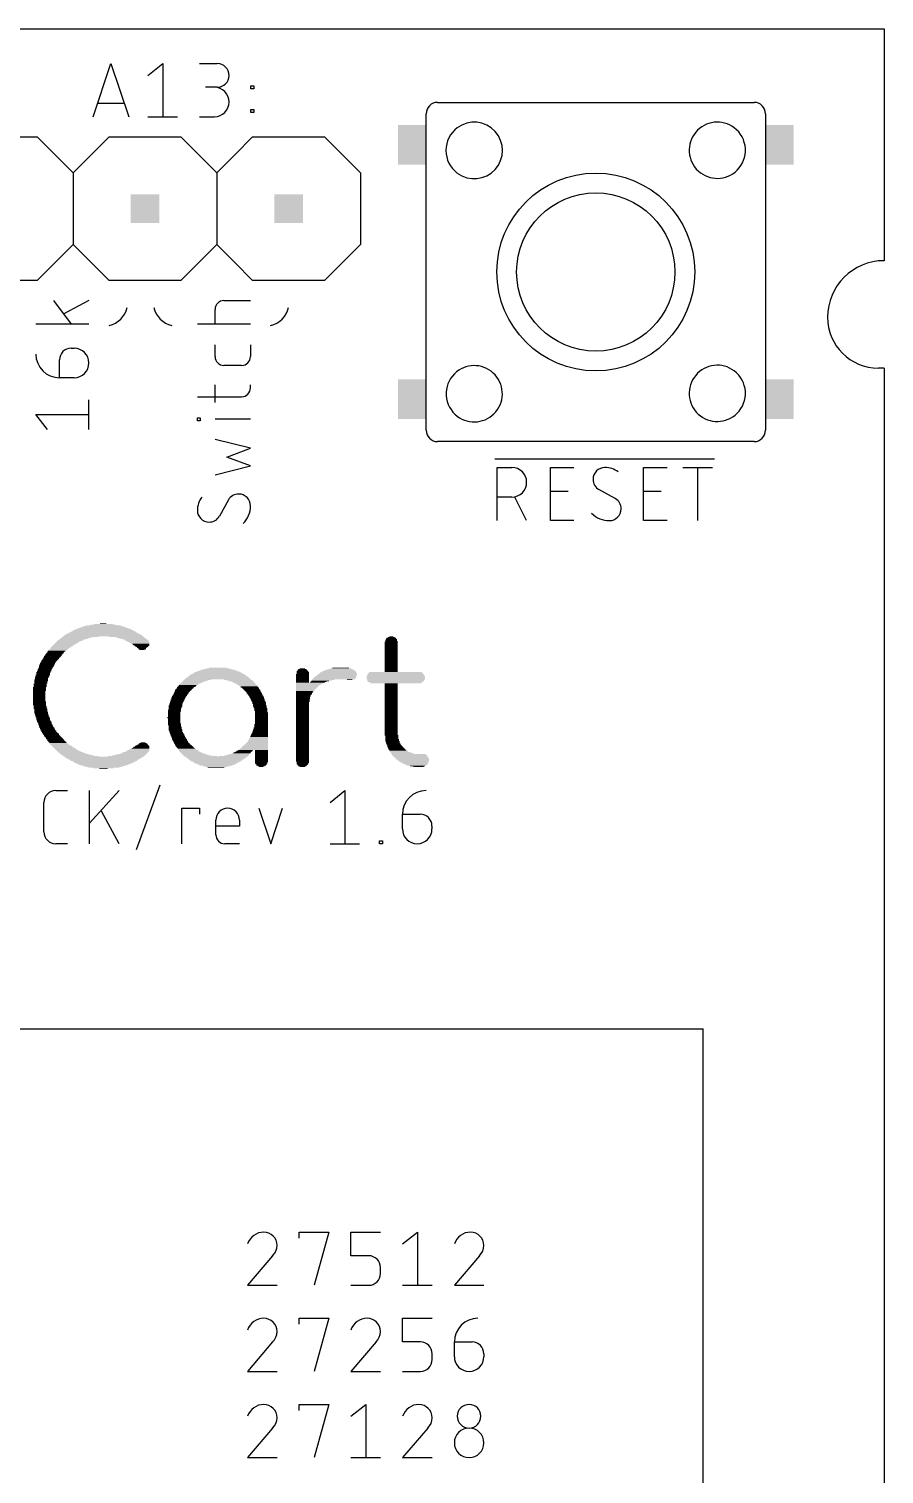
# Model space of a CAD drawing. Extents: x 0 to 58, y 0 to 63.7.
# Drawn here: x 42.87 to 58, y 23.34 to 48.9 of the extents above; entities that cross this region are included whole.
import ezdxf

# ---------------------------------------------------------------- set-up
doc = ezdxf.new("R2010")
doc.units = 0
for name, color, linetype in [('20', 30, 'CONTINUOUS'), ('21', 253, 'CONTINUOUS'), ('51', 253, 'CONTINUOUS')]:
    doc.layers.add(name, color=color, linetype=linetype)

# ---------------------------------------------------------------- blocks, each defined once
blk = doc.blocks.new('RECT')
blk.add_solid([(-0.5, -0.5), (0.5, -0.5), (-0.5, 0.5), (0.5, 0.5)])

msp = doc.modelspace()

# ---------------------------------------------------------------- linework, layer by layer
at = {"layer": '20'}
for p, q in [((0, 48.9), (58, 48.9)), ((58, 48.9), (58, 44.8)), ((58, 42.9), (57.9, 42.9)), ((58, 42.9), (58, 20.6))]:
    msp.add_line(p, q, dxfattribs=at)
for centre, radius, start, end in [((58, 43.8), 1, 90, 180), ((57.9, 43.8), 0.9, 180, 270)]:
    msp.add_arc(centre, radius, start, end, dxfattribs=at)
at = {"layer": '21'}
for p, q in [((44.0119, 47.3456), (44.3251, 48.2854)), ((44.3251, 48.2854), (44.6384, 47.3456)), ((44.9785, 48.0766), (45.2395, 48.2854)), ((45.2395, 48.2854), (45.2395, 47.3456)), ((45.8929, 48.2854), (46.2061, 48.2854)), ((46.2061, 47.8677), (45.9973, 47.8677)), ((46.7984, 47.8416), (46.7984, 47.8938)), ((46.7984, 47.8938), (46.8506, 47.8938)), ((46.8506, 47.8416), (46.7984, 47.8416)), ((46.8506, 47.8938), (46.8506, 47.8416)), ((44.5601, 47.5806), (44.0902, 47.5806)), ((50.5, 47.6), (55.65, 47.6)), ((44.9785, 47.3456), (45.5006, 47.3456)), ((45.8929, 47.3456), (46.1539, 47.3456)), ((46.7984, 47.4239), (46.7984, 47.4761)), ((46.7984, 47.4761), (46.8506, 47.4761)), ((46.8506, 47.4239), (46.7984, 47.4239)), ((46.8506, 47.4761), (46.8506, 47.4239)), ((41.7512, 46.99), (43.0213, 46.99)), ((43.0213, 46.99), (43.3388, 46.6725)), ((43.9738, 46.6725), (44.2913, 46.99)), ((44.2913, 46.99), (45.5613, 46.99)), ((44.2913, 46.99), (45.5613, 46.99)), ((45.5613, 46.99), (45.8788, 46.6725)), ((46.5138, 46.6725), (46.8313, 46.99)), ((46.8313, 46.99), (48.1013, 46.99)), ((48.1013, 46.99), (48.7363, 46.355)), ((48.7363, 46.355), (48.7363, 45.085)), ((55.9, 46.05), (55.9, 43.15)), ((49.9, 43.15), (49.9, 46)), ((48.7363, 45.085), (48.1013, 44.45)), ((43.3388, 44.7675), (43.0213, 44.45)), ((44.2913, 44.45), (43.9738, 44.7675)), ((45.8788, 44.7675), (45.5613, 44.45)), ((46.8313, 44.45), (46.5138, 44.7675)), ((43.0213, 44.45), (41.1163, 44.45)), ((45.5613, 44.45), (44.2913, 44.45)), ((48.1013, 44.45), (46.8313, 44.45)), ((43.3091, 44.0944), (43.6224, 43.6767)), ((43.9357, 44.0944), (43.4919, 43.8595)), ((46.3233, 44.0944), (46.7932, 44.0944)), ((46.1666, 43.6767), (46.1666, 43.9378)), ((43.9357, 43.6767), (42.9959, 43.6767)), ((46.7932, 43.6767), (45.8533, 43.6767)), ((43.6224, 43.2522), (43.6746, 43.2522)), ((46.1666, 43.1029), (46.1666, 43.3117)), ((46.7932, 43.3117), (46.7932, 43.1029)), ((43.4135, 42.7301), (43.4135, 43.0434)), ((43.6746, 42.7301), (43.4135, 42.7301)), ((46.6365, 42.9462), (46.3233, 42.9462)), ((46.1666, 42.2892), (46.1666, 42.6025)), ((46.7932, 42.5503), (46.7932, 42.6025)), ((43.9357, 41.8157), (43.9357, 42.3378)), ((45.8533, 42.3936), (46.6365, 42.3936)), ((43.2047, 41.8157), (42.9959, 42.0767)), ((42.9959, 42.0767), (43.9357, 42.0767)), ((45.8533, 41.9697), (45.8533, 42.0219)), ((45.8533, 42.0219), (45.9056, 42.0219)), ((45.9056, 41.9697), (45.8533, 41.9697)), ((45.9056, 42.0219), (45.9056, 41.9697)), ((46.7932, 41.9958), (46.1666, 41.9958)), ((46.7932, 41.4819), (46.1666, 41.6385)), ((46.3755, 41.3252), (46.7932, 41.4819)), ((55.65, 41.6), (50.15, 41.6)), ((46.1666, 41.012), (46.7932, 41.1686)), ((46.7932, 41.1686), (46.3755, 41.3252)), ((51.1175, 41.294), (55.0019, 41.294)), ((51.1556, 40.2019), (51.1556, 41.1416)), ((51.1556, 41.1416), (51.4167, 41.1416)), ((52.0965, 40.2019), (52.0965, 41.1416)), ((52.0965, 41.1416), (52.5142, 41.1416)), ((53.7424, 40.2019), (53.7424, 41.1416)), ((53.7424, 41.1416), (54.1601, 41.1416)), ((54.4417, 41.1416), (54.9638, 41.1416)), ((54.7028, 40.2019), (54.7028, 41.1416)), ((52.0965, 40.724), (52.4098, 40.724)), ((53.244, 40.5934), (52.9568, 40.7501)), ((53.7424, 40.724), (54.0557, 40.724)), ((46.4016, 40.5675), (46.2449, 40.2803)), ((51.4167, 40.6195), (51.1556, 40.6195)), ((51.6777, 40.2019), (51.4689, 40.6195)), ((52.5142, 40.2019), (52.0965, 40.2019)), ((54.1601, 40.2019), (53.7424, 40.2019)), ((43.3472, 35.4267), (43.5561, 35.4267)), ((43.9466, 34.4869), (43.9466, 35.4267)), ((44.4687, 35.4267), (43.9466, 34.8523)), ((44.7781, 34.3824), (45.1958, 35.5311)), ((48.2006, 35.2178), (48.4617, 35.4267)), ((48.4617, 35.4267), (48.4617, 34.4869)), ((43.1384, 34.6957), (43.1384, 35.2178)), ((44.4687, 34.4869), (44.1554, 35.0612)), ((45.5758, 34.4869), (45.5758, 35.1134)), ((45.5758, 35.1134), (45.889, 35.1134)), ((45.889, 35.1134), (45.889, 35.009)), ((46.9422, 35.1134), (47.151, 34.4869)), ((47.151, 34.4869), (47.3599, 35.1134)), ((46.1802, 34.6435), (46.1802, 34.9045)), ((46.5979, 34.8001), (46.1802, 34.8001)), ((46.5979, 34.9045), (46.5979, 34.8001)), ((49.4808, 35.009), (49.794, 35.009)), ((49.4808, 34.7479), (49.4808, 35.009)), ((50.0029, 34.8001), (50.0029, 34.7479)), ((49.0756, 34.4869), (49.0756, 34.5391)), ((49.0756, 34.5391), (49.1279, 34.5391)), ((49.1279, 34.5391), (49.1279, 34.4869)), ((43.5561, 34.4869), (43.3472, 34.4869)), ((46.5979, 34.4869), (46.3368, 34.4869)), ((48.2006, 34.4869), (48.7227, 34.4869)), ((49.1279, 34.4869), (49.0756, 34.4869)), ((19.4945, 31.2103), (54.8005, 31.2103)), ((54.8005, 18.0023), (54.8005, 31.2103)), ((47.6554, 27.5117), (47.6554, 27.6162)), ((47.6554, 27.6162), (48.1775, 27.6162)), ((48.1775, 27.6162), (47.9164, 26.6764)), ((48.5697, 27.1985), (48.5697, 27.6162)), ((48.5697, 27.6162), (49.0919, 27.6162)), ((49.4841, 27.4073), (49.7452, 27.6162)), ((49.7452, 27.6162), (49.7452, 26.6764)), ((47.1847, 27.1985), (46.741, 26.6764)), ((48.883, 27.1985), (48.5697, 27.1985)), ((50.8423, 27.1985), (50.3985, 26.6764)), ((49.0919, 26.8852), (49.0919, 26.9896)), ((46.741, 26.6764), (47.2631, 26.6764)), ((48.5697, 26.6764), (48.883, 26.6764)), ((49.4841, 26.6764), (50.0063, 26.6764)), ((50.3985, 26.6764), (50.9207, 26.6764)), ((47.6554, 25.9877), (47.6554, 26.0922)), ((47.6554, 26.0922), (48.1775, 26.0922)), ((48.1775, 26.0922), (47.9164, 25.1524)), ((49.4841, 25.6745), (49.4841, 26.0922)), ((49.4841, 26.0922), (50.0063, 26.0922)), ((47.1847, 25.6745), (46.741, 25.1524)), ((49.0135, 25.6745), (48.5697, 25.1524)), ((49.7974, 25.6745), (49.4841, 25.6745)), ((50.3985, 25.6745), (50.7118, 25.6745)), ((50.3985, 25.4134), (50.3985, 25.6745)), ((50.0063, 25.3612), (50.0063, 25.4656)), ((50.9207, 25.4656), (50.9207, 25.4134)), ((46.741, 25.1524), (47.2631, 25.1524)), ((48.5697, 25.1524), (49.0919, 25.1524)), ((49.4841, 25.1524), (49.7974, 25.1524)), ((47.6554, 24.4637), (47.6554, 24.5682)), ((47.6554, 24.5682), (48.1775, 24.5682)), ((48.1775, 24.5682), (47.9164, 23.6284)), ((48.5697, 24.3593), (48.8308, 24.5682)), ((48.8308, 24.5682), (48.8308, 23.6284)), ((47.1847, 24.1505), (46.741, 23.6284)), ((49.9279, 24.1505), (49.4841, 23.6284)), ((46.741, 23.6284), (47.2631, 23.6284)), ((48.5697, 23.6284), (49.0919, 23.6284)), ((49.4841, 23.6284), (50.0063, 23.6284))]:
    msp.add_line(p, q, dxfattribs=at)
for radius in [1.75, 1.4]:
    msp.add_circle((52.9, 44.6), radius, dxfattribs=at)
for centre, radius, start, end in [((46.2061, 48.0766), 0.2088, 270, 90), ((46.1539, 47.6067), 0.2611, 270, 90), ((50.75, 46.75), 0.5, 233.1301, 126.8699), ((55.0498, 46.7533), 0.4975, 52.8791, 314.749), ((44.2119, 44.0531), 0.4047, 281.3099, 348.6901), ((45.4819, 44.0531), 0.4047, 191.3099, 258.6901), ((46.3233, 43.9378), 0.1566, 90.0011, 180), ((47.0694, 44.0531), 0.4047, 281.3099, 348.6901), ((43.6224, 43.0434), 0.2088, 90, 180), ((43.6746, 42.9911), 0.2611, 270, 90), ((43.4135, 43.1478), 0.4177, 180.0009, 270), ((46.3233, 43.1029), 0.1566, 180, 270), ((46.6365, 43.1029), 0.1566, 270, 0), ((55.0498, 42.4533), 0.4975, 52.8791, 314.749), ((50.7502, 42.4467), 0.4975, 232.8791, 134.749), ((46.6365, 42.5503), 0.1566, 270, 0), ((51.4167, 40.8806), 0.2611, 270, 90), ((53.0612, 40.9328), 0.2088, 89.9991, 180), ((53.0645, 40.9328), 0.2121, 179.9997, 239.4903), ((53.0612, 40.7501), 0.3916, 53.1301, 89.9991), ((46.5843, 40.4598), 0.2121, 90.0001, 149.4899), ((46.5843, 40.4631), 0.2088, 0, 90), ((46.2449, 40.3847), 0.3916, 143.1292, 180), ((46.352, 40.4631), 0.4412, 314.7611, 359.9999), ((53.1395, 40.4107), 0.2088, 270, 0), ((53.1363, 40.4107), 0.2121, 0.0001, 59.4899), ((46.0622, 40.3847), 0.2088, 180, 270), ((46.0622, 40.388), 0.2121, 269.9997, 329.4903), ((53.1395, 40.643), 0.4412, 224.7611, 269.9999), ((43.3472, 35.2178), 0.2088, 90.0009, 180), ((49.8985, 35.009), 0.4177, 90.0004, 180), ((46.3891, 34.9045), 0.2088, 0, 180), ((49.794, 34.8001), 0.2088, 0, 90), ((43.3472, 34.6957), 0.2088, 180, 270), ((46.3368, 34.6435), 0.1566, 180, 270), ((49.7418, 34.7479), 0.2611, 180, 0), ((47.0281, 27.3143), 0.3018, 90.0001, 162.055), ((47.0281, 27.3812), 0.235, 0, 90), ((50.6857, 27.3143), 0.3018, 90.0001, 162.055), ((50.6857, 27.3812), 0.235, 0, 90), ((47.0107, 27.3812), 0.2524, 313.6042, 359.9995), ((50.6683, 27.3812), 0.2524, 313.6042, 359.9995), ((48.883, 26.9896), 0.2088, 0, 90), ((48.883, 26.8852), 0.2088, 270, 0), ((47.0281, 25.7903), 0.3018, 90.0001, 162.055), ((47.0281, 25.8572), 0.235, 0, 90), ((48.8569, 25.7903), 0.3018, 90.0001, 162.055), ((48.8569, 25.8572), 0.235, 0, 90), ((50.8162, 25.6745), 0.4177, 90.0004, 180), ((47.0107, 25.8572), 0.2524, 313.6042, 359.9995), ((48.8395, 25.8572), 0.2524, 313.6042, 359.9995), ((49.7974, 25.4656), 0.2088, 0, 90), ((50.7118, 25.4656), 0.2088, 0, 90), ((49.7974, 25.3612), 0.2088, 270, 0), ((50.6596, 25.4134), 0.2611, 180, 0), ((47.0281, 24.2663), 0.3018, 90.0001, 162.055), ((47.0281, 24.3332), 0.235, 0, 90), ((49.7713, 24.2663), 0.3018, 90.0001, 162.055), ((49.7713, 24.3332), 0.235, 0, 90), ((50.6596, 24.3593), 0.2088, 0, 180), ((47.0107, 24.3332), 0.2524, 313.6042, 359.9995), ((49.7539, 24.3332), 0.2524, 313.6042, 359.9995), ((50.6596, 24.3593), 0.2088, 180, 0), ((50.6596, 23.8894), 0.2611, 0, 180), ((50.6596, 23.8894), 0.2611, 180, 0)]:
    msp.add_arc(centre, radius, start, end, dxfattribs=at)
at = {"layer": '51'}
for p, q in [((50.1, 47.6), (50.5, 47.6)), ((55.65, 47.6), (55.7, 47.6)), ((49.9, 46), (49.9, 47.4)), ((55.9, 47.4), (55.9, 46.05)), ((43.3388, 46.6725), (43.6563, 46.355)), ((43.6563, 46.355), (43.9738, 46.6725)), ((45.8788, 46.6725), (46.1962, 46.355)), ((46.1962, 46.355), (46.5138, 46.6725)), ((43.6563, 46.355), (43.6563, 45.085)), ((46.1962, 46.355), (46.1962, 45.085)), ((43.6563, 45.085), (43.3388, 44.7675)), ((43.9738, 44.7675), (43.6563, 45.085)), ((46.1962, 45.085), (45.8788, 44.7675)), ((46.5138, 44.7675), (46.1962, 45.085)), ((49.9, 41.8), (49.9, 43.15)), ((55.9, 43.15), (55.9, 41.8)), ((50.15, 41.6), (50.1, 41.6)), ((55.7, 41.6), (55.65, 41.6))]:
    msp.add_line(p, q, dxfattribs=at)
for centre, radius, start, end in [((50.1, 47.4), 0.2, 90, 180), ((55.7, 47.4), 0.2, 0, 90), ((50.75, 46.75), 0.5, 126.8699, 233.1301), ((55.0498, 46.7533), 0.4975, 314.749, 52.8791), ((50.7502, 42.4467), 0.4975, 134.749, 232.8791), ((55.0498, 42.4533), 0.4975, 314.749, 52.8791), ((50.1, 41.8), 0.2, 180, 270), ((55.7, 41.8), 0.2, 270, 0)]:
    msp.add_arc(centre, radius, start, end, dxfattribs=at)

# ---------------------------------------------------------------- block references
at = {"layer": '21', "yscale": 0.0115}
for p, xscale in [((44.1917, 38.3427), 0.6085), ((44.1917, 38.3542), 0.4478), ((44.1917, 38.3657), 0.3329), ((44.1859, 38.3772), 0.1148), ((43.6119, 38.0901), 0.4363), ((43.6406, 38.1016), 0.4478), ((43.6693, 38.1131), 0.4822), ((43.6923, 38.1246), 0.5052), ((43.7267, 38.1361), 0.5281), ((43.7899, 38.1476), 0.6314), ((44.1859, 38.159), 1.4007), ((44.1917, 38.1705), 1.3662), ((44.1859, 38.182), 1.3318), ((44.1917, 38.1935), 1.2973), ((44.1859, 38.205), 1.2629), ((44.1859, 38.2164), 1.217), ((44.1859, 38.2279), 1.171), ((44.1917, 38.2394), 1.1366), ((44.1917, 38.2509), 1.0907), ((44.1859, 38.2624), 1.0562), ((44.1917, 38.2738), 0.9988), ((44.1917, 38.2853), 0.9529), ((44.1917, 38.2968), 0.884), ((44.1859, 38.3083), 0.8266), ((44.1917, 38.3198), 0.7463), ((44.1859, 38.3312), 0.6888), ((44.5935, 38.1476), 0.6085), ((44.6624, 38.1361), 0.4937), ((44.6911, 38.1246), 0.4822), ((44.7198, 38.1131), 0.4478), ((44.7485, 38.1016), 0.4133), ((44.7715, 38.0901), 0.4133), ((49.2834, 38.0901), 0.2067), ((49.2834, 38.1131), 0.1837), ((49.2892, 38.1016), 0.1952), ((49.2834, 38.1246), 0.1607), ((49.2834, 38.1361), 0.1148), ((49.2834, 38.1476), 0.0689), ((43.3134, 37.8376), 0.2985), ((43.3249, 37.849), 0.2985), ((43.3364, 37.8605), 0.2985), ((43.3478, 37.872), 0.2985), ((43.3536, 37.8835), 0.31), ((43.3651, 37.895), 0.31), ((43.3823, 37.9065), 0.3215), ((43.3938, 37.9179), 0.3215), ((43.4052, 37.9294), 0.3215), ((43.4167, 37.9409), 0.3215), ((43.4282, 37.9524), 0.3444), ((43.4397, 37.9639), 0.3444), ((43.4512, 37.9753), 0.3444), ((43.4684, 37.9868), 0.3559), ((43.4799, 37.9983), 0.3559), ((43.4971, 38.0098), 0.3674), ((43.5086, 38.0213), 0.3674), ((43.5315, 38.0327), 0.3903), ((43.543, 38.0442), 0.3903), ((43.5602, 38.0557), 0.4018), ((43.5775, 38.0672), 0.4133), ((43.6004, 38.0787), 0.4363), ((44.7887, 38.0787), 0.4018), ((44.8002, 38.0672), 0.3789), ((44.8174, 38.0557), 0.3674), ((44.8289, 38.0442), 0.3444), ((44.8403, 38.0327), 0.3215), ((44.8518, 38.0213), 0.2985), ((44.8576, 38.0098), 0.287), ((44.8633, 37.9983), 0.2755), ((44.869, 37.9868), 0.2411), ((44.869, 37.9753), 0.2181), ((44.8748, 37.9639), 0.1837), ((44.8691, 37.9524), 0.1722), ((44.8748, 37.9409), 0.1378), ((44.8805, 37.9294), 0.1263), ((44.8748, 37.9179), 0.0918), ((49.2834, 38.0557), 0.2296), ((49.2834, 38.0442), 0.2296), ((49.2834, 38.0327), 0.2296), ((49.2834, 38.0213), 0.2296), ((49.2834, 38.0098), 0.2296), ((49.2834, 37.9983), 0.2296), ((49.2834, 37.9868), 0.2296), ((49.2834, 37.9753), 0.2296), ((49.2834, 37.9639), 0.2296), ((49.2834, 37.9524), 0.2296), ((49.2834, 37.9409), 0.2296), ((49.2834, 37.9294), 0.2296), ((49.2834, 37.9179), 0.2296), ((49.2834, 37.9065), 0.2296), ((49.2834, 37.895), 0.2296), ((49.2834, 37.8835), 0.2296), ((49.2834, 37.872), 0.2296), ((49.2834, 37.8605), 0.2296), ((49.2834, 37.849), 0.2296), ((49.2834, 37.8376), 0.2296), ((49.2834, 38.0787), 0.2067), ((49.2892, 38.0672), 0.2181), ((43.1527, 37.5735), 0.2526), ((43.1641, 37.5965), 0.2526), ((43.1641, 37.585), 0.2526), ((43.1814, 37.6309), 0.2641), ((43.1814, 37.6194), 0.2641), ((43.1756, 37.608), 0.2526), ((43.1928, 37.6539), 0.2641), ((43.1928, 37.6424), 0.2641), ((43.2043, 37.6768), 0.2641), ((43.2043, 37.6654), 0.2641), ((43.2158, 37.6998), 0.2641), ((43.2158, 37.6883), 0.2641), ((43.233, 37.7228), 0.2755), ((43.2273, 37.7113), 0.2641), ((43.2445, 37.7342), 0.2755), ((43.2617, 37.7572), 0.287), ((43.256, 37.7457), 0.2755), ((43.2732, 37.7802), 0.287), ((43.2675, 37.7687), 0.2755), ((43.2904, 37.8031), 0.2985), ((43.2847, 37.7916), 0.287), ((43.3019, 37.8146), 0.2985), ((43.3077, 37.8261), 0.287), ((46.2123, 37.5735), 0.4937), ((46.218, 37.585), 0.4133), ((46.218, 37.5965), 0.3215), ((47.7105, 37.5735), 0.1378), ((47.7105, 37.585), 0.0918), ((48.3822, 37.5735), 0.4248), ((48.3879, 37.585), 0.3674), ((48.3879, 37.5965), 0.2985), ((49.2834, 37.8261), 0.2296), ((49.2834, 37.8146), 0.2296), ((49.2834, 37.8031), 0.2296), ((49.2834, 37.7916), 0.2296), ((49.2834, 37.7802), 0.2296), ((49.2834, 37.7687), 0.2296), ((49.2834, 37.7572), 0.2296), ((49.2834, 37.7457), 0.2296), ((49.2834, 37.7342), 0.2296), ((49.2834, 37.7228), 0.2296), ((49.2834, 37.7113), 0.2296), ((49.2834, 37.6998), 0.2296), ((49.2834, 37.6883), 0.2296), ((49.2834, 37.6768), 0.2296), ((49.2834, 37.6654), 0.2296), ((49.2834, 37.6539), 0.2296), ((49.2834, 37.6424), 0.2296), ((49.2834, 37.6309), 0.2296), ((49.2834, 37.6194), 0.2296), ((49.2834, 37.608), 0.2296), ((49.2834, 37.5965), 0.2296), ((49.2834, 37.585), 0.2296), ((49.2834, 37.5735), 0.2296), ((43.0895, 37.3898), 0.2411), ((43.0895, 37.3783), 0.2411), ((43.0895, 37.3669), 0.2411), ((43.0838, 37.3554), 0.2296), ((43.0838, 37.3439), 0.2296), ((43.0838, 37.3324), 0.2296), ((43.0838, 37.3209), 0.2296), ((43.101, 37.4357), 0.2411), ((43.101, 37.4243), 0.2411), ((43.0953, 37.4128), 0.2296), ((43.0953, 37.4013), 0.2296), ((43.1182, 37.4702), 0.2526), ((43.1125, 37.4587), 0.2411), ((43.1125, 37.4472), 0.2411), ((43.1297, 37.5161), 0.2526), ((43.124, 37.5046), 0.2411), ((43.124, 37.4931), 0.2411), ((43.124, 37.4817), 0.2411), ((43.1354, 37.5276), 0.2411), ((43.1412, 37.5391), 0.2526), ((43.1527, 37.562), 0.2526), ((43.1469, 37.5505), 0.2411), ((45.7244, 37.3209), 0.3444), ((45.7416, 37.3324), 0.3559), ((45.7588, 37.3439), 0.3674), ((45.7818, 37.3554), 0.3903), ((45.8047, 37.3669), 0.4133), ((45.8277, 37.3783), 0.4363), ((45.8564, 37.3898), 0.4707), ((46.2123, 37.4013), 1.1596), ((46.2123, 37.4128), 1.1366), ((46.218, 37.4243), 1.1022), ((46.2123, 37.4357), 1.0677), ((46.218, 37.4472), 1.0333), ((46.2123, 37.4587), 0.9988), ((46.2123, 37.4702), 0.9759), ((46.218, 37.4817), 0.9414), ((46.2123, 37.4931), 0.884), ((46.218, 37.5046), 0.8496), ((46.2123, 37.5161), 0.8151), ((46.218, 37.5276), 0.7577), ((46.2123, 37.5391), 0.7003), ((46.2123, 37.5505), 0.6544), ((46.218, 37.562), 0.597), ((46.5682, 37.3898), 0.4707), ((46.6027, 37.3783), 0.4478), ((46.6256, 37.3669), 0.4248), ((46.6543, 37.3554), 0.3903), ((46.6715, 37.3439), 0.3789), ((46.6888, 37.3324), 0.3674), ((46.7002, 37.3209), 0.3444), ((47.7105, 37.4817), 0.2296), ((47.7105, 37.4702), 0.2296), ((47.7105, 37.4587), 0.2296), ((47.7105, 37.4472), 0.2296), ((47.7105, 37.4357), 0.2296), ((47.7105, 37.4243), 0.2296), ((47.7105, 37.4128), 0.2296), ((47.7105, 37.4013), 0.2296), ((47.7105, 37.3898), 0.2296), ((47.7105, 37.3783), 0.2296), ((47.7105, 37.3669), 0.2296), ((47.7105, 37.3554), 0.2296), ((47.7105, 37.3439), 0.2296), ((47.8426, 37.3324), 0.4937), ((47.8311, 37.3209), 0.4707), ((47.7105, 37.5391), 0.2067), ((47.7105, 37.5276), 0.2067), ((47.7163, 37.5161), 0.2181), ((47.7163, 37.5046), 0.2181), ((47.7163, 37.4931), 0.2181), ((47.7105, 37.5505), 0.1837), ((47.7105, 37.562), 0.1607), ((47.9803, 37.3439), 0.2641), ((47.9976, 37.3554), 0.2755), ((48.0263, 37.3669), 0.31), ((48.0779, 37.3898), 0.3903), ((48.055, 37.3783), 0.3444), ((48.2674, 37.4013), 0.7463), ((48.2788, 37.4128), 0.7463), ((48.2846, 37.4243), 0.7348), ((48.2961, 37.4357), 0.7348), ((48.3018, 37.4472), 0.7233), ((48.3133, 37.4587), 0.7003), ((48.3248, 37.4702), 0.7003), ((48.3305, 37.4817), 0.6888), ((48.342, 37.4931), 0.6659), ((48.342, 37.5046), 0.6429), ((48.3477, 37.5161), 0.6314), ((48.3535, 37.5276), 0.597), ((48.365, 37.5391), 0.574), ((48.3707, 37.5505), 0.5396), ((48.3707, 37.562), 0.4937), ((48.5486, 37.3898), 0.0918), ((49.3638, 37.4472), 1.0333), ((49.3638, 37.4357), 1.0333), ((49.3638, 37.4243), 1.0333), ((49.3638, 37.4128), 1.0333), ((49.3638, 37.4013), 1.0333), ((49.358, 37.4817), 0.9988), ((49.3638, 37.4702), 1.0103), ((49.3638, 37.4587), 1.0103), ((49.3638, 37.3898), 1.0103), ((49.3638, 37.3783), 1.0103), ((49.358, 37.3669), 0.9988), ((49.358, 37.4931), 0.9759), ((49.358, 37.3554), 0.9759), ((49.358, 37.5046), 0.9529), ((49.358, 37.5161), 0.9299), ((49.3638, 37.3439), 0.9414), ((49.3638, 37.3324), 0.8955), ((49.2834, 37.562), 0.2296), ((49.2834, 37.5505), 0.2296), ((49.2834, 37.5391), 0.2296), ((49.2834, 37.5276), 0.2296), ((49.2834, 37.3209), 0.2296), ((43.0608, 37.252), 0.2296), ((43.0608, 37.2406), 0.2296), ((43.0608, 37.2291), 0.2296), ((43.0608, 37.2176), 0.2296), ((43.0608, 37.2061), 0.2296), ((43.0608, 37.1946), 0.2296), ((43.0551, 37.1832), 0.2181), ((43.0551, 37.1717), 0.2181), ((43.0551, 37.1602), 0.2181), ((43.0551, 37.1487), 0.2181), ((43.0551, 37.1372), 0.2181), ((43.0551, 37.1258), 0.2181), ((43.0551, 37.1143), 0.2181), ((43.0551, 37.1028), 0.2181), ((43.0551, 37.0913), 0.2181), ((43.0551, 37.0798), 0.2181), ((43.0551, 37.0684), 0.2181), ((43.0723, 37.3095), 0.2296), ((43.0723, 37.298), 0.2296), ((43.0723, 37.2865), 0.2296), ((43.0723, 37.275), 0.2296), ((43.0723, 37.2635), 0.2296), ((45.5177, 37.0684), 0.2526), ((45.5292, 37.0913), 0.2526), ((45.5235, 37.0798), 0.2411), ((45.5407, 37.1143), 0.2526), ((45.5407, 37.1028), 0.2526), ((45.5579, 37.1372), 0.2641), ((45.5522, 37.1258), 0.2526), ((45.5694, 37.1602), 0.2641), ((45.5694, 37.1487), 0.2641), ((45.5866, 37.1832), 0.2755), ((45.5809, 37.1717), 0.2641), ((45.6038, 37.2061), 0.287), ((45.5981, 37.1946), 0.2755), ((45.6153, 37.2176), 0.287), ((45.6268, 37.2291), 0.287), ((45.644, 37.252), 0.2985), ((45.6383, 37.2406), 0.287), ((45.6612, 37.2635), 0.31), ((45.6727, 37.275), 0.31), ((45.6842, 37.2865), 0.31), ((45.6957, 37.298), 0.3329), ((45.7071, 37.3095), 0.3329), ((46.7175, 37.3095), 0.3329), ((46.7289, 37.298), 0.3329), ((46.7462, 37.2865), 0.3215), ((46.7576, 37.275), 0.3215), ((46.7691, 37.2635), 0.2985), ((46.7749, 37.252), 0.31), ((46.7921, 37.2406), 0.2985), ((46.7978, 37.2291), 0.287), ((46.8093, 37.2176), 0.287), ((46.8208, 37.2061), 0.287), ((46.8265, 37.1946), 0.2755), ((46.838, 37.1832), 0.2755), ((46.8495, 37.1717), 0.2755), ((46.8552, 37.1602), 0.2641), ((46.861, 37.1487), 0.2755), ((46.8667, 37.1372), 0.2641), ((46.8782, 37.1258), 0.2641), ((46.8839, 37.1143), 0.2526), ((46.8897, 37.1028), 0.2641), ((46.8954, 37.0913), 0.2526), ((46.9069, 37.0798), 0.2526), ((46.9069, 37.0684), 0.2526), ((47.8196, 37.3095), 0.4478), ((47.8139, 37.298), 0.4363), ((47.8024, 37.2865), 0.4133), ((47.7794, 37.2406), 0.3674), ((47.7737, 37.2291), 0.3559), ((47.7679, 37.2176), 0.3444), ((47.7507, 37.1832), 0.31), ((47.745, 37.1717), 0.2985), ((47.745, 37.1602), 0.2985), ((47.722, 37.0798), 0.2526), ((47.722, 37.0684), 0.2526), ((47.7967, 37.275), 0.4018), ((47.7909, 37.2635), 0.3903), ((47.7852, 37.252), 0.3789), ((47.7622, 37.2061), 0.3329), ((47.7565, 37.1946), 0.3215), ((47.7393, 37.1487), 0.287), ((47.7393, 37.1372), 0.287), ((47.7335, 37.1258), 0.2755), ((47.7278, 37.1143), 0.2641), ((47.7278, 37.1028), 0.2641), ((47.7278, 37.0913), 0.2641), ((49.2834, 37.3095), 0.2296), ((49.2834, 37.298), 0.2296), ((49.2834, 37.2865), 0.2296), ((49.2834, 37.275), 0.2296), ((49.2834, 37.2635), 0.2296), ((49.2834, 37.252), 0.2296), ((49.2834, 37.2406), 0.2296), ((49.2834, 37.2291), 0.2296), ((49.2834, 37.2176), 0.2296), ((49.2834, 37.2061), 0.2296), ((49.2834, 37.1946), 0.2296), ((49.2834, 37.1832), 0.2296), ((49.2834, 37.1717), 0.2296), ((49.2834, 37.1602), 0.2296), ((49.2834, 37.1487), 0.2296), ((49.2834, 37.1372), 0.2296), ((49.2834, 37.1258), 0.2296), ((49.2834, 37.1143), 0.2296), ((49.2834, 37.1028), 0.2296), ((49.2834, 37.0913), 0.2296), ((49.2834, 37.0798), 0.2296), ((49.2834, 37.0684), 0.2296), ((43.0551, 37.0569), 0.2181), ((43.0551, 37.0454), 0.2181), ((43.0551, 37.0339), 0.2181), ((43.0551, 37.0224), 0.2181), ((43.0551, 37.011), 0.2181), ((43.0608, 36.9995), 0.2296), ((43.0608, 36.988), 0.2296), ((43.0608, 36.9765), 0.2296), ((43.0608, 36.965), 0.2296), ((43.0608, 36.9535), 0.2296), ((43.0608, 36.9421), 0.2296), ((43.0666, 36.9306), 0.2181), ((43.0723, 36.9191), 0.2296), ((43.0723, 36.9076), 0.2296), ((43.0723, 36.8961), 0.2296), ((43.0723, 36.8847), 0.2296), ((43.078, 36.8732), 0.2411), ((43.0895, 36.8158), 0.2411), ((43.0838, 36.8617), 0.2296), ((43.0838, 36.8502), 0.2296), ((43.0838, 36.8387), 0.2296), ((43.0838, 36.8273), 0.2296), ((45.4488, 36.8502), 0.2296), ((45.4488, 36.8387), 0.2296), ((45.4488, 36.8273), 0.2296), ((45.4431, 36.8158), 0.2181), ((45.4661, 36.9306), 0.2411), ((45.4661, 36.9191), 0.2411), ((45.4603, 36.9076), 0.2296), ((45.4603, 36.8961), 0.2296), ((45.4603, 36.8847), 0.2296), ((45.4546, 36.8732), 0.2181), ((45.4546, 36.8617), 0.2181), ((45.4718, 36.965), 0.2296), ((45.4718, 36.9535), 0.2296), ((45.4718, 36.9421), 0.2296), ((45.489, 36.9995), 0.2411), ((45.4833, 36.988), 0.2296), ((45.4833, 36.9765), 0.2296), ((45.5005, 37.0339), 0.2411), ((45.5005, 37.0224), 0.2411), ((45.4948, 37.011), 0.2296), ((45.512, 37.0569), 0.2411), ((45.512, 37.0454), 0.2411), ((46.9126, 37.0569), 0.2411), ((46.9184, 37.0454), 0.2526), ((46.9241, 37.0339), 0.2411), ((46.9241, 37.0224), 0.2411), ((46.9356, 37.011), 0.2411), ((46.9356, 36.9995), 0.2411), ((46.9471, 36.988), 0.2411), ((46.9471, 36.9765), 0.2411), ((46.9471, 36.965), 0.2411), ((46.9528, 36.9535), 0.2296), ((46.9528, 36.9421), 0.2296), ((46.9586, 36.9306), 0.2411), ((46.9586, 36.9191), 0.2411), ((46.97, 36.8847), 0.2411), ((46.9643, 36.9076), 0.2296), ((46.9643, 36.8961), 0.2296), ((46.9758, 36.8732), 0.2296), ((46.9758, 36.8617), 0.2296), ((46.9758, 36.8502), 0.2296), ((46.9758, 36.8387), 0.2296), ((46.9815, 36.8273), 0.2181), ((46.9815, 36.8158), 0.2181), ((47.722, 37.0569), 0.2526), ((47.722, 37.0454), 0.2526), ((47.7163, 37.0339), 0.2411), ((47.7163, 37.0224), 0.2411), ((47.7163, 37.011), 0.2411), ((47.7163, 36.9995), 0.2411), ((47.7105, 36.988), 0.2296), ((47.7105, 36.9765), 0.2296), ((47.7105, 36.965), 0.2296), ((47.7105, 36.9535), 0.2296), ((47.7105, 36.9421), 0.2296), ((47.7105, 36.9306), 0.2296), ((47.7105, 36.9191), 0.2296), ((47.7105, 36.9076), 0.2296), ((47.7105, 36.8961), 0.2296), ((47.7105, 36.8847), 0.2296), ((47.7105, 36.8732), 0.2296), ((47.7105, 36.8617), 0.2296), ((47.7105, 36.8502), 0.2296), ((47.7105, 36.8387), 0.2296), ((47.7105, 36.8273), 0.2296), ((47.7105, 36.8158), 0.2296), ((49.2834, 37.0569), 0.2296), ((49.2834, 37.0454), 0.2296), ((49.2834, 37.0339), 0.2296), ((49.2834, 37.0224), 0.2296), ((49.2834, 37.011), 0.2296), ((49.2834, 36.9995), 0.2296), ((49.2834, 36.988), 0.2296), ((49.2834, 36.9765), 0.2296), ((49.2834, 36.965), 0.2296), ((49.2834, 36.9535), 0.2296), ((49.2834, 36.9421), 0.2296), ((49.2834, 36.9306), 0.2296), ((49.2834, 36.9191), 0.2296), ((49.2834, 36.9076), 0.2296), ((49.2834, 36.8961), 0.2296), ((49.2834, 36.8847), 0.2296), ((49.2834, 36.8732), 0.2296), ((49.2834, 36.8617), 0.2296), ((49.2834, 36.8502), 0.2296), ((49.2834, 36.8387), 0.2296), ((49.2834, 36.8273), 0.2296), ((49.2834, 36.8158), 0.2296), ((43.0895, 36.8043), 0.2411), ((43.0895, 36.7928), 0.2411), ((43.101, 36.7699), 0.2411), ((43.101, 36.7584), 0.2411), ((43.0953, 36.7813), 0.2296), ((43.1067, 36.7469), 0.2296), ((43.1125, 36.7354), 0.2411), ((43.1125, 36.7239), 0.2411), ((43.124, 36.7125), 0.2411), ((43.124, 36.701), 0.2411), ((43.124, 36.6895), 0.2411), ((43.124, 36.678), 0.2411), ((43.1354, 36.6665), 0.2411), ((43.1354, 36.655), 0.2411), ((43.1412, 36.6436), 0.2526), ((43.1527, 36.6321), 0.2526), ((43.1527, 36.6206), 0.2526), ((43.1584, 36.6091), 0.2411), ((43.1641, 36.5976), 0.2526), ((43.1641, 36.5862), 0.2526), ((43.1756, 36.5747), 0.2526), ((43.1756, 36.5632), 0.2526), ((43.1871, 36.5517), 0.2526), ((45.4373, 36.7239), 0.2296), ((45.4373, 36.7125), 0.2296), ((45.4431, 36.8043), 0.2181), ((45.4431, 36.7928), 0.2181), ((45.4431, 36.7813), 0.2181), ((45.4431, 36.7699), 0.2181), ((45.4431, 36.7584), 0.2181), ((45.4431, 36.7469), 0.2181), ((45.4431, 36.7354), 0.2181), ((45.4431, 36.701), 0.2181), ((45.4431, 36.6895), 0.2181), ((45.4431, 36.678), 0.2181), ((45.4431, 36.6665), 0.2181), ((45.4431, 36.655), 0.2181), ((45.4431, 36.6436), 0.2181), ((45.4431, 36.6321), 0.2181), ((45.4431, 36.6206), 0.2181), ((45.4488, 36.6091), 0.2296), ((45.4488, 36.5976), 0.2296), ((45.4488, 36.5862), 0.2296), ((45.4546, 36.5747), 0.2181), ((45.4546, 36.5632), 0.2181), ((45.4603, 36.5517), 0.2296), ((46.9815, 36.5976), 0.2411), ((46.9815, 36.5862), 0.2411), ((46.9815, 36.5747), 0.2411), ((46.9815, 36.5632), 0.2411), ((46.9815, 36.5517), 0.2411), ((46.9873, 36.8043), 0.2296), ((46.9873, 36.7928), 0.2296), ((46.9873, 36.7813), 0.2296), ((46.9873, 36.7699), 0.2296), ((46.9873, 36.7584), 0.2296), ((46.9873, 36.7469), 0.2296), ((46.9873, 36.7354), 0.2296), ((46.9873, 36.7239), 0.2296), ((46.9873, 36.7125), 0.2296), ((46.9873, 36.701), 0.2296), ((46.9873, 36.6895), 0.2296), ((46.9873, 36.678), 0.2296), ((46.9873, 36.6665), 0.2296), ((46.9873, 36.655), 0.2296), ((46.9873, 36.6436), 0.2296), ((46.9873, 36.6321), 0.2296), ((46.9873, 36.6206), 0.2296), ((46.9873, 36.6091), 0.2296), ((47.7105, 36.8043), 0.2296), ((47.7105, 36.7928), 0.2296), ((47.7105, 36.7813), 0.2296), ((47.7105, 36.7699), 0.2296), ((47.7105, 36.7584), 0.2296), ((47.7105, 36.7469), 0.2296), ((47.7105, 36.7354), 0.2296), ((47.7105, 36.7239), 0.2296), ((47.7105, 36.7125), 0.2296), ((47.7105, 36.701), 0.2296), ((47.7105, 36.6895), 0.2296), ((47.7105, 36.678), 0.2296), ((47.7105, 36.6665), 0.2296), ((47.7105, 36.655), 0.2296), ((47.7105, 36.6436), 0.2296), ((47.7105, 36.6321), 0.2296), ((47.7105, 36.6206), 0.2296), ((47.7105, 36.6091), 0.2296), ((47.7105, 36.5976), 0.2296), ((47.7105, 36.5862), 0.2296), ((47.7105, 36.5747), 0.2296), ((47.7105, 36.5632), 0.2296), ((47.7105, 36.5517), 0.2296), ((49.2834, 36.8043), 0.2296), ((49.2834, 36.7928), 0.2296), ((49.2834, 36.7813), 0.2296), ((49.2834, 36.7699), 0.2296), ((49.2834, 36.7584), 0.2296), ((49.2834, 36.7469), 0.2296), ((49.2834, 36.7354), 0.2296), ((49.2834, 36.7239), 0.2296), ((49.2834, 36.7125), 0.2296), ((49.2834, 36.701), 0.2296), ((49.2834, 36.6895), 0.2296), ((49.2834, 36.678), 0.2296), ((49.2834, 36.6665), 0.2296), ((49.2834, 36.655), 0.2296), ((49.2834, 36.6436), 0.2296), ((49.2834, 36.6321), 0.2296), ((49.2834, 36.6206), 0.2296), ((49.2834, 36.6091), 0.2296), ((49.2834, 36.5976), 0.2296), ((49.2834, 36.5862), 0.2296), ((49.2834, 36.5747), 0.2296), ((49.2834, 36.5632), 0.2296), ((49.2834, 36.5517), 0.2296), ((43.1928, 36.5402), 0.2641), ((43.1986, 36.5288), 0.2526), ((43.2043, 36.5173), 0.2641), ((43.2101, 36.5058), 0.2526), ((43.2158, 36.4943), 0.2641), ((43.2273, 36.4828), 0.2641), ((43.2273, 36.4714), 0.2641), ((43.2388, 36.4599), 0.2641), ((43.2445, 36.4484), 0.2755), ((43.2617, 36.4254), 0.287), ((43.256, 36.4369), 0.2755), ((43.2675, 36.4139), 0.2755), ((43.2847, 36.391), 0.287), ((43.279, 36.4025), 0.2755), ((43.2962, 36.3795), 0.287), ((43.3077, 36.368), 0.287), ((43.3191, 36.3565), 0.287), ((43.3249, 36.3451), 0.2985), ((43.3364, 36.3336), 0.2985), ((43.3478, 36.3221), 0.2985), ((43.3536, 36.3106), 0.31), ((43.3651, 36.2991), 0.31), ((45.4603, 36.5402), 0.2296), ((45.4603, 36.5288), 0.2296), ((45.4603, 36.5173), 0.2296), ((45.4661, 36.5058), 0.2411), ((45.4661, 36.4943), 0.2411), ((45.4775, 36.4599), 0.2411), ((45.4718, 36.4828), 0.2296), ((45.4718, 36.4714), 0.2296), ((45.489, 36.4369), 0.2411), ((45.489, 36.4254), 0.2411), ((45.4833, 36.4484), 0.2296), ((45.5062, 36.391), 0.2526), ((45.5005, 36.4139), 0.2411), ((45.5005, 36.4025), 0.2411), ((45.512, 36.3795), 0.2411), ((45.5177, 36.368), 0.2526), ((45.5235, 36.3565), 0.2411), ((45.5292, 36.3451), 0.2526), ((45.5349, 36.3336), 0.2641), ((45.5464, 36.3106), 0.2641), ((45.5407, 36.3221), 0.2526), ((45.5579, 36.2991), 0.2641), ((46.9241, 36.3106), 0.3559), ((46.9241, 36.2991), 0.3559), ((46.9299, 36.3221), 0.3444), ((46.9356, 36.3451), 0.3329), ((46.9356, 36.3336), 0.3329), ((46.9413, 36.368), 0.3215), ((46.9413, 36.3565), 0.3215), ((46.9471, 36.391), 0.31), ((46.9471, 36.3795), 0.31), ((46.9528, 36.4139), 0.2985), ((46.9528, 36.4025), 0.2985), ((46.9586, 36.4369), 0.287), ((46.9586, 36.4254), 0.287), ((46.9643, 36.4714), 0.2755), ((46.9643, 36.4599), 0.2755), ((46.9643, 36.4484), 0.2755), ((46.97, 36.5058), 0.2641), ((46.97, 36.4943), 0.2641), ((46.97, 36.4828), 0.2641), ((46.9758, 36.5402), 0.2526), ((46.9758, 36.5288), 0.2526), ((46.9758, 36.5173), 0.2526), ((47.7105, 36.5402), 0.2296), ((47.7105, 36.5288), 0.2296), ((47.7105, 36.5173), 0.2296), ((47.7105, 36.5058), 0.2296), ((47.7105, 36.4943), 0.2296), ((47.7105, 36.4828), 0.2296), ((47.7105, 36.4714), 0.2296), ((47.7105, 36.4599), 0.2296), ((47.7105, 36.4484), 0.2296), ((47.7105, 36.4369), 0.2296), ((47.7105, 36.4254), 0.2296), ((47.7105, 36.4139), 0.2296), ((47.7105, 36.4025), 0.2296), ((47.7105, 36.391), 0.2296), ((47.7105, 36.3795), 0.2296), ((47.7105, 36.368), 0.2296), ((47.7105, 36.3565), 0.2296), ((47.7105, 36.3451), 0.2296), ((47.7105, 36.3336), 0.2296), ((47.7105, 36.3221), 0.2296), ((47.7105, 36.3106), 0.2296), ((47.7105, 36.2991), 0.2296), ((49.2834, 36.5402), 0.2296), ((49.2834, 36.5288), 0.2296), ((49.2834, 36.5173), 0.2296), ((49.2834, 36.5058), 0.2296), ((49.2834, 36.4943), 0.2296), ((49.2834, 36.4828), 0.2296), ((49.2834, 36.4714), 0.2296), ((49.2834, 36.4599), 0.2296), ((49.2834, 36.4484), 0.2296), ((49.2834, 36.4369), 0.2296), ((49.2834, 36.4254), 0.2296), ((49.2834, 36.4139), 0.2296), ((49.2892, 36.4025), 0.2411), ((49.2949, 36.391), 0.2296), ((49.2949, 36.3795), 0.2296), ((49.2949, 36.368), 0.2296), ((49.2949, 36.3565), 0.2296), ((49.2949, 36.3451), 0.2296), ((49.3006, 36.3336), 0.2411), ((49.3006, 36.3221), 0.2411), ((49.3006, 36.3106), 0.2411), ((49.3064, 36.2991), 0.2526), ((43.3765, 36.2877), 0.31), ((43.388, 36.2762), 0.31), ((43.3938, 36.2647), 0.3215), ((43.411, 36.2532), 0.3329), ((43.4167, 36.2417), 0.3215), ((43.434, 36.2303), 0.3329), ((43.4454, 36.2188), 0.3329), ((43.4627, 36.2073), 0.3444), ((43.4741, 36.1958), 0.3444), ((43.4914, 36.1843), 0.3559), ((43.5086, 36.1729), 0.3674), ((43.5201, 36.1614), 0.3674), ((43.5373, 36.1499), 0.3789), ((43.5545, 36.1384), 0.3903), ((43.5717, 36.1269), 0.4018), ((43.5889, 36.1154), 0.4133), ((43.6119, 36.104), 0.4363), ((43.6291, 36.0925), 0.4478), ((43.6578, 36.081), 0.4592), ((43.6865, 36.0695), 0.4937), ((43.7152, 36.058), 0.5281), ((43.7497, 36.0466), 0.5511), ((44.6337, 36.0466), 0.574), ((44.6624, 36.058), 0.5396), ((44.6911, 36.0695), 0.5052), ((44.7255, 36.081), 0.4592), ((44.7428, 36.0925), 0.4478), ((44.76, 36.104), 0.4363), ((44.7887, 36.1154), 0.4018), ((44.7944, 36.1269), 0.3903), ((44.8116, 36.1384), 0.3789), ((44.8231, 36.1499), 0.3559), ((44.8346, 36.1614), 0.3329), ((44.8461, 36.1729), 0.31), ((44.8576, 36.1843), 0.287), ((44.8633, 36.1958), 0.2755), ((44.8748, 36.2073), 0.2526), ((44.8748, 36.2188), 0.2296), ((44.8863, 36.2303), 0.2067), ((44.8863, 36.2417), 0.1837), ((44.892, 36.2532), 0.1493), ((44.892, 36.2647), 0.1263), ((44.892, 36.2762), 0.0804), ((45.5579, 36.2877), 0.2641), ((45.5694, 36.2762), 0.2641), ((45.5751, 36.2647), 0.2755), ((45.5866, 36.2532), 0.2755), ((45.6038, 36.2303), 0.287), ((45.5981, 36.2417), 0.2755), ((45.6153, 36.2188), 0.287), ((45.621, 36.2073), 0.2985), ((45.6325, 36.1958), 0.2985), ((45.644, 36.1843), 0.2985), ((45.6555, 36.1729), 0.2985), ((45.667, 36.1614), 0.3215), ((45.6784, 36.1499), 0.3215), ((45.7014, 36.1269), 0.3444), ((45.6957, 36.1384), 0.3329), ((45.7186, 36.1154), 0.3559), ((45.7358, 36.104), 0.3674), ((45.7531, 36.0925), 0.3789), ((45.776, 36.081), 0.4018), ((45.799, 36.0695), 0.4248), ((45.822, 36.058), 0.4478), ((45.8564, 36.0466), 0.4937), ((46.5452, 36.0466), 0.4248), ((46.5739, 36.058), 0.3903), ((46.5912, 36.0695), 0.3559), ((46.6256, 36.081), 0.3329), ((46.6371, 36.0925), 0.31), ((46.6543, 36.104), 0.2985), ((46.6715, 36.1154), 0.287), ((46.6888, 36.1269), 0.2755), ((46.706, 36.1384), 0.2641), ((46.8437, 36.1499), 0.5166), ((46.8552, 36.1614), 0.4937), ((46.861, 36.1729), 0.4822), ((46.8667, 36.1843), 0.4707), ((46.8724, 36.1958), 0.4592), ((46.8782, 36.2073), 0.4478), ((46.8839, 36.2188), 0.4363), ((46.8897, 36.2303), 0.4248), ((46.8954, 36.2417), 0.4133), ((46.9012, 36.2532), 0.4018), ((46.9069, 36.2647), 0.3903), ((46.9126, 36.2762), 0.3789), ((46.9184, 36.2877), 0.3674), ((46.9873, 36.1384), 0.2296), ((46.9873, 36.1269), 0.2296), ((46.9873, 36.1154), 0.2296), ((46.9873, 36.104), 0.2296), ((46.9873, 36.0925), 0.2296), ((46.9873, 36.081), 0.2296), ((46.9873, 36.0695), 0.2296), ((46.9873, 36.058), 0.2296), ((46.9873, 36.0466), 0.2296), ((47.7105, 36.2877), 0.2296), ((47.7105, 36.2762), 0.2296), ((47.7105, 36.2647), 0.2296), ((47.7105, 36.2532), 0.2296), ((47.7105, 36.2417), 0.2296), ((47.7105, 36.2303), 0.2296), ((47.7105, 36.2188), 0.2296), ((47.7105, 36.2073), 0.2296), ((47.7105, 36.1958), 0.2296), ((47.7105, 36.1843), 0.2296), ((47.7105, 36.1729), 0.2296), ((47.7105, 36.1614), 0.2296), ((47.7105, 36.1499), 0.2296), ((47.7105, 36.1384), 0.2296), ((47.7105, 36.1269), 0.2296), ((47.7105, 36.1154), 0.2296), ((47.7105, 36.104), 0.2296), ((47.7105, 36.0925), 0.2296), ((47.7105, 36.081), 0.2296), ((47.7105, 36.0695), 0.2296), ((47.7105, 36.058), 0.2296), ((47.7105, 36.0466), 0.2296), ((49.3121, 36.2877), 0.2411), ((49.3121, 36.2762), 0.2411), ((49.3179, 36.2647), 0.2526), ((49.3236, 36.2532), 0.2411), ((49.3293, 36.2417), 0.2526), ((49.3351, 36.2303), 0.2641), ((49.3408, 36.2188), 0.2526), ((49.3466, 36.2073), 0.2641), ((49.3523, 36.1958), 0.2755), ((49.3695, 36.1729), 0.287), ((49.3638, 36.1843), 0.2755), ((49.3867, 36.1499), 0.2985), ((49.381, 36.1614), 0.287), ((49.3982, 36.1384), 0.2985), ((49.4097, 36.1269), 0.3215), ((49.4212, 36.1154), 0.3215), ((49.4441, 36.104), 0.3444), ((49.4614, 36.0925), 0.3789), ((49.4843, 36.081), 0.4018), ((49.5991, 36.058), 0.6085), ((49.5934, 36.0695), 0.597), ((49.6106, 36.0466), 0.6085), ((43.7956, 36.0351), 0.62), ((44.1974, 36.0236), 1.3777), ((44.1974, 36.0121), 1.3547), ((44.1974, 36.0006), 1.3318), ((44.1974, 35.9892), 1.2859), ((44.1974, 35.9777), 1.2399), ((44.1974, 35.9662), 1.194), ((44.1974, 35.9547), 1.171), ((44.2032, 35.9432), 1.1136), ((44.2032, 35.9318), 1.0677), ((44.1974, 35.9203), 1.0333), ((44.2032, 35.9088), 0.9759), ((44.1974, 35.8973), 0.9185), ((44.1974, 35.8858), 0.8725), ((44.1974, 35.8743), 0.8037), ((44.1974, 35.8629), 0.7118), ((44.1974, 35.8514), 0.6429), ((44.1974, 35.8399), 0.5511), ((44.1917, 35.8284), 0.3559), ((44.1917, 35.8169), 0.1492), ((44.5878, 36.0351), 0.6429), ((45.9138, 36.0351), 0.5855), ((46.1836, 36.0236), 1.0792), ((46.1836, 36.0121), 1.0562), ((46.1836, 36.0006), 1.0333), ((46.1893, 35.9892), 0.9988), ((46.1836, 35.9777), 0.9644), ((46.1836, 35.9662), 0.9414), ((46.1836, 35.9547), 0.8955), ((46.1836, 35.9432), 0.8725), ((46.1893, 35.9318), 0.8151), ((46.1836, 35.9203), 0.7807), ((46.1836, 35.9088), 0.7348), ((46.1893, 35.8973), 0.6774), ((46.1893, 35.8858), 0.6314), ((46.1836, 35.8743), 0.574), ((46.1893, 35.8629), 0.4707), ((46.1836, 35.8514), 0.3903), ((46.1836, 35.8399), 0.2985), ((46.4878, 36.0351), 0.5166), ((46.9815, 35.9203), 0.2181), ((46.9815, 35.9088), 0.2181), ((46.9873, 36.0351), 0.2296), ((46.9873, 36.0236), 0.2296), ((46.9873, 36.0121), 0.2296), ((46.9873, 36.0006), 0.2296), ((46.9873, 35.9892), 0.2296), ((46.9873, 35.9777), 0.2296), ((46.9873, 35.9662), 0.2296), ((46.9873, 35.9547), 0.2296), ((46.9873, 35.9432), 0.2296), ((46.9873, 35.9318), 0.2296), ((46.9815, 35.8973), 0.1952), ((46.9873, 35.8858), 0.1837), ((46.9815, 35.8743), 0.1722), ((46.9815, 35.8629), 0.1263), ((46.9815, 35.8514), 0.0804), ((47.7105, 36.0351), 0.2296), ((47.7105, 36.0236), 0.2296), ((47.7105, 36.0121), 0.2296), ((47.7105, 36.0006), 0.2296), ((47.7105, 35.9892), 0.2296), ((47.7105, 35.9777), 0.2296), ((47.7105, 35.9662), 0.2296), ((47.7105, 35.9547), 0.2296), ((47.7105, 35.9432), 0.2296), ((47.7163, 35.9318), 0.2181), ((47.7163, 35.9203), 0.2181), ((47.7105, 35.9088), 0.2067), ((47.7105, 35.8973), 0.2067), ((47.7105, 35.8858), 0.1837), ((47.7105, 35.8743), 0.1607), ((47.7105, 35.8629), 0.1378), ((47.7105, 35.8514), 0.0918), ((49.6221, 36.0351), 0.6085), ((49.6278, 36.0236), 0.597), ((49.6393, 36.0121), 0.597), ((49.6451, 36.0006), 0.5855), ((49.6565, 35.9892), 0.5855), ((49.6623, 35.9777), 0.574), ((49.6738, 35.9662), 0.5511), ((49.6795, 35.9547), 0.5396), ((49.6852, 35.9432), 0.5281), ((49.691, 35.9318), 0.4937), ((49.7025, 35.9203), 0.4707), ((49.7082, 35.9088), 0.4592), ((49.7197, 35.8973), 0.4133), ((49.7254, 35.8858), 0.3789), ((49.7312, 35.8743), 0.3444), ((49.7484, 35.8629), 0.2641), ((49.7656, 35.8514), 0.1837)]:
    msp.add_blockref('RECT', p, dxfattribs=dict(at, xscale=xscale))
at = {"layer": '51', "xscale": 0.5, "yscale": 0.7, "rotation": 180}
for p in [(49.65, 46.85), (56.15, 46.85), (49.65, 42.35), (56.15, 42.35)]:
    msp.add_blockref('RECT', p, dxfattribs=at)
at = {"layer": '51', "xscale": 0.508, "yscale": 0.508}
for p in [(44.9263, 45.72), (47.4663, 45.72)]:
    msp.add_blockref('RECT', p, dxfattribs=at)

doc.saveas('drawing.dxf')
